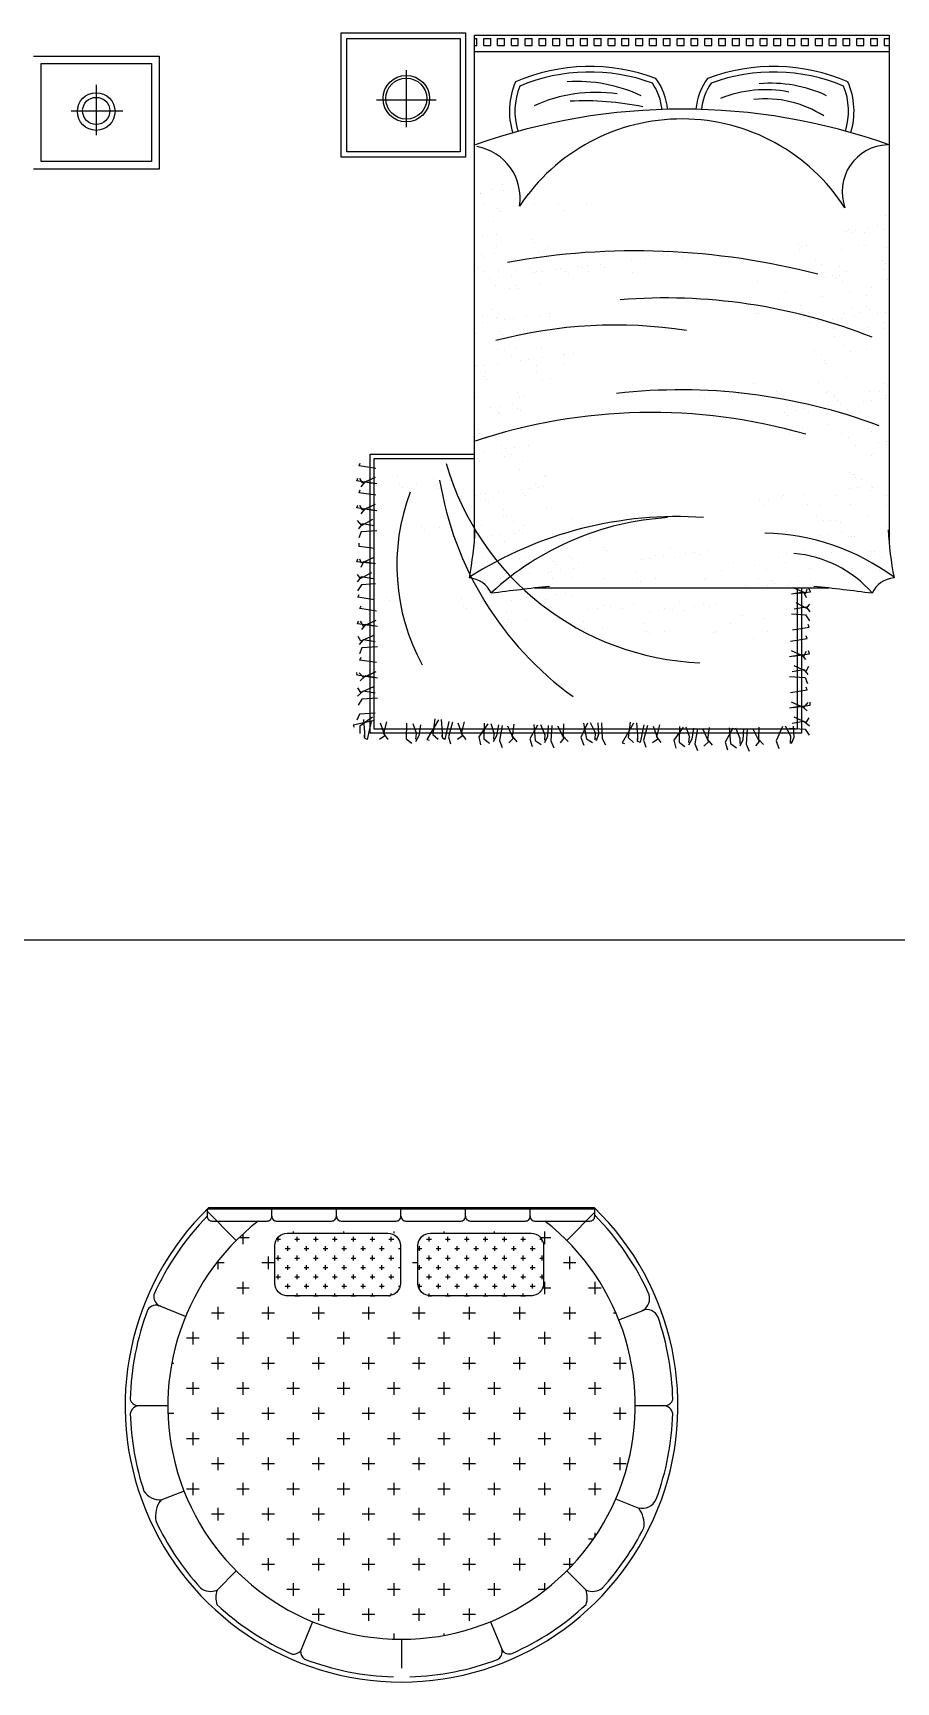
# Model space of a CAD drawing. Header units: inches. Extents: x 10.6 to 53.1, y 14.5 to 39.3.
# Drawn here: x 42.57 to 46.01, y 20.27 to 26.83 of the extents above; entities that cross this region are included whole.
import ezdxf

# ---------------------------------------------------------------- set-up
doc = ezdxf.new("R2010")
doc.units = ezdxf.units.IN
doc.header["$MEASUREMENT"] = 0
for name, color, linetype in [('02', 2, 'Continuous'), ('1', 1, 'Continuous'), ('4', 4, 'Continuous'), ('8', 8, 'Continuous')]:
    doc.layers.add(name, color=color, linetype=linetype)

msp = doc.modelspace()

# ---------------------------------------------------------------- hatches: boundary and pattern name
at = {"layer": '8'}
h = msp.add_hatch(dxfattribs=at)
h.set_pattern_fill('CROSS', color=256, scale=0.4, angle=90, style=0)
h.set_pattern_definition([(270, (5.70921, 66.16085), (-0.1, -0.1), [0.05, -0.15]), (180, (5.73421, 66.13585), (-0.1, 0.1), [0.05, -0.15])])
h.paths.add_polyline_path([(44.6105, 22.1023), (44.5712, 22.1023), (44.3142, 22.1023), (44.0571, 22.1023), (43.8001, 22.1023), (43.543, 22.1023), (43.47, 22.1023, 2.919115)])
h.paths.add_polyline_path([(43.5358, 21.8045), (43.5358, 22.0545), (44.0358, 22.0545), (44.0358, 21.8045)], flags=16)
h.paths.add_polyline_path([(44.1558, 21.8045), (44.5558, 21.8045, 0.414214), (44.6058, 21.8545), (44.6058, 22.0045, 0.414214), (44.5558, 22.0545), (44.1558, 22.0545, 0.414214), (44.1058, 22.0045), (44.1058, 21.8545, 0.414214)], flags=16)
h = msp.add_hatch(dxfattribs=at)
h.set_pattern_fill('CROSS', color=256, scale=0.15, angle=360, style=0)
h.set_pattern_definition([(1e-14, (26.852797, 3.24279), (0.0375, 0.0375), [0.01875, -0.05625]), (90, (26.86217, 3.233415), (-0.0375, 0.0375), [0.01875, -0.05625])])
h.paths.add_polyline_path([(43.5858, 22.0545, 0.414214), (43.5358, 22.0045), (43.5358, 21.8545, 0.414214), (43.5858, 21.8045), (43.9858, 21.8045, 0.414214), (44.0358, 21.8545), (44.0358, 22.0045, 0.414214), (43.9858, 22.0545)])
h.paths.add_polyline_path([(44.5558, 21.8045, 0.414214), (44.6058, 21.8545), (44.6058, 22.0045, 0.414214), (44.5558, 22.0545), (44.1558, 22.0545, 0.414214), (44.1058, 22.0045), (44.1058, 21.8545, 0.414214), (44.1558, 21.8045)])

# ---------------------------------------------------------------- linework, layer by layer
at = {"layer": '02'}
for p, q in [((42.5756, 26.7394), (43.0756, 26.7394)), ((43.0756, 26.7394), (43.0756, 26.2894)), ((42.6056, 26.3194), (42.6056, 26.7094)), ((42.6056, 26.7094), (43.0456, 26.7094)), ((43.0456, 26.7094), (43.0456, 26.3194)), ((42.8251, 26.6251), (42.8251, 26.4243)), ((42.7259, 26.5211), (42.9315, 26.5211)), ((43.0756, 26.2894), (42.5756, 26.2894)), ((43.0456, 26.3194), (42.6056, 26.3194)), ((43.2624, 22.1455), (43.3826, 22.0253)), ((43.2732, 22.1561), (44.8073, 22.1561)), ((44.6979, 22.0253), (44.8099, 22.1373)), ((43.9917, 21.8048), (43.5798, 21.8048)), ((43.9342, 21.8048), (43.9339, 21.8045)), ((44.5617, 21.8048), (44.1498, 21.8048)), ((43.1806, 21.7225), (43.0735, 21.7662)), ((44.9055, 21.7087), (45.005, 21.7484)), ((42.9906, 21.3677), (43.1103, 21.3677)), ((44.9703, 21.3677), (45.0885, 21.3677)), ((43.1746, 21.0278), (43.0819, 20.9912)), ((44.892, 20.9962), (44.9847, 20.9596)), ((43.306, 20.6334), (43.3826, 20.7101)), ((44.7745, 20.6334), (44.6979, 20.7101)), ((43.6863, 20.5077), (43.638, 20.3901)), ((44.3942, 20.5077), (44.4402, 20.3957)), ((44.0403, 20.4377), (44.0403, 20.3227)), ((44.4402, 20.3957), (44.4412, 20.3934))]:
    msp.add_line(p, q, dxfattribs=at)
for points in [[(44.8093, 22.1503), (43.267, 22.1503), (43.267, 22.1213, 0.414214), (43.286, 22.1023), (43.505, 22.1023, 0.414214), (43.524, 22.1213), (43.524, 22.1503)], [(43.524, 22.1213, 0.414214), (43.543, 22.1023), (43.7621, 22.1023, 0.414214), (43.7811, 22.1213), (43.7811, 22.1503)], [(43.7811, 22.1213, 0.414214), (43.8001, 22.1023), (44.0191, 22.1023, 0.414214), (44.0381, 22.1213), (44.0381, 22.1503)], [(44.0381, 22.1213, 0.414214), (44.0571, 22.1023), (44.2762, 22.1023, 0.414214), (44.2952, 22.1213), (44.2952, 22.1503)], [(44.2952, 22.1213, 0.414214), (44.3142, 22.1023), (44.5332, 22.1023, 0.414214), (44.5522, 22.1213), (44.5522, 22.1503)], [(44.5522, 22.1213, 0.414214), (44.5712, 22.1023), (44.7903, 22.1023, 0.414214), (44.8093, 22.1213), (44.8093, 22.1503)]]:
    msp.add_lwpolyline(points, format="xyb", dxfattribs=at)
for centre, radius in [((42.8251, 26.5186), 0.075), ((42.8251, 26.5211), 0.054)]:
    msp.add_circle(centre, radius, dxfattribs=at)
for centre, radius, start, end in [((44.0403, 21.3677), 1.1, 134.213, 45.787), ((44.0403, 21.3677), 1.08, 135.72685, 155.89574), ((44.0403, 21.3677), 1.08, 24.06948, 44.59486), ((44.0403, 21.3677), 0.93, 127.8198, 52.1802), ((43.1007, 21.8042), 0.0465, 174.41785, 236.00285), ((44.9697, 21.7947), 0.0582, 307.35615, 13.3498), ((44.0403, 21.3677), 1.08, 159.27031, 178.6181), ((43.0634, 21.7272), 0.0403, 63.94589, 145.54925), ((45.0169, 21.702), 0.0478, 21.95273, 112.54877), ((44.0403, 21.3677), 1.08, 1.3819, 19.02917), ((42.9925, 21.4003), 0.0326, 191.652, 270.95018), ((42.9975, 21.3306), 0.0372, 86.02216, 171.31201), ((44.0403, 21.3677), 1.08, 181.66968, 198.33475), ((44.0403, 21.3677), 1.08, 339.83974, 358.33032), ((45.083, 21.3306), 0.0372, 8.68799, 93.97784), ((45.088, 21.4003), 0.0326, 269.04982, 348.348), ((43.0802, 21.0693), 0.0771, 212.43039, 273.42613), ((43.1698, 20.9269), 0.1089, 143.83414, 189.29155), ((44.9972, 21.0214), 0.0625, 255.77094, 335.49787), ((44.8968, 20.8954), 0.1089, 352.908, 36.16586), ((44.0403, 21.3677), 1.08, 205.11305, 222.19805), ((44.0403, 21.3677), 1.08, 317.80195, 333.27049), ((43.2807, 20.6948), 0.0664, 232.34171, 292.40807), ((43.3854, 20.6043), 0.0846, 159.83114, 199.57829), ((44.7998, 20.6948), 0.0664, 247.59193, 307.65829), ((44.6951, 20.6043), 0.0846, 340.42171, 20.16886), ((44.0403, 21.3677), 1.08, 227.14604, 246.24496), ((44.0403, 21.3677), 1.08, 294.0703, 312.85396), ((43.6098, 20.4201), 0.0412, 263.60655, 313.17563), ((43.6822, 20.3934), 0.0444, 184.23163, 230.43518), ((44.0403, 21.3677), 1.08, 249.04275, 268.27185), ((44.0403, 21.3677), 1.08, 271.72815, 290.72714), ((44.4066, 20.3882), 0.0344, 296.16649, 12.60688), ((44.4688, 20.4137), 0.0343, 214.42665, 290.4145)]:
    msp.add_arc(centre, radius, start, end, dxfattribs=at)
at = {"layer": '1'}
for p, q in [((43.8003, 26.3363), (43.8003, 26.8313)), ((43.8003, 26.8313), (44.2953, 26.8313)), ((43.8223, 26.3583), (43.8223, 26.8093)), ((43.8223, 26.8093), (44.2733, 26.8093)), ((44.2733, 26.8093), (44.2733, 26.3583)), ((44.2953, 26.8313), (44.2953, 26.3363)), ((44.3301, 26.8087), (44.3401, 26.8087)), ((44.3301, 26.7812), (44.3401, 26.7812)), ((44.3304, 24.8093), (44.3304, 26.8221)), ((44.3304, 26.8221), (45.9804, 26.8221)), ((44.3401, 26.7812), (44.3401, 26.8087)), ((44.3676, 26.8087), (44.3951, 26.8087)), ((44.3676, 26.7812), (44.3676, 26.8087)), ((44.3676, 26.7812), (44.3951, 26.7812)), ((44.3951, 26.7812), (44.3951, 26.8087)), ((44.4226, 26.8087), (44.4501, 26.8087)), ((44.4226, 26.7812), (44.4226, 26.8087)), ((44.4226, 26.7812), (44.4501, 26.7812)), ((44.4501, 26.7812), (44.4501, 26.8087)), ((44.4776, 26.8087), (44.5051, 26.8087)), ((44.4776, 26.7812), (44.4776, 26.8087)), ((44.4776, 26.7812), (44.5051, 26.7812)), ((44.5051, 26.7812), (44.5051, 26.8087)), ((44.5326, 26.8087), (44.5601, 26.8087)), ((44.5326, 26.7812), (44.5326, 26.8087)), ((44.5326, 26.7812), (44.5601, 26.7812)), ((44.5601, 26.7812), (44.5601, 26.8087)), ((44.5876, 26.8087), (44.6151, 26.8087)), ((44.5876, 26.7812), (44.5876, 26.8087)), ((44.5876, 26.7812), (44.6151, 26.7812)), ((44.6151, 26.7812), (44.6151, 26.8087)), ((44.6426, 26.8087), (44.6701, 26.8087)), ((44.6426, 26.7812), (44.6426, 26.8087)), ((44.6426, 26.7812), (44.6701, 26.7812)), ((44.6701, 26.7812), (44.6701, 26.8087)), ((44.6976, 26.8087), (44.7251, 26.8087)), ((44.6976, 26.7812), (44.6976, 26.8087)), ((44.6976, 26.7812), (44.7251, 26.7812)), ((44.7251, 26.7812), (44.7251, 26.8087)), ((44.7526, 26.8087), (44.7801, 26.8087)), ((44.7526, 26.7812), (44.7526, 26.8087)), ((44.7526, 26.7812), (44.7801, 26.7812)), ((44.7801, 26.7812), (44.7801, 26.8087)), ((44.8076, 26.8087), (44.8351, 26.8087)), ((44.8076, 26.7812), (44.8076, 26.8087)), ((44.8076, 26.7812), (44.8351, 26.7812)), ((44.8351, 26.7812), (44.8351, 26.8087)), ((44.8626, 26.8087), (44.8901, 26.8087)), ((44.8626, 26.7812), (44.8626, 26.8087)), ((44.8626, 26.7812), (44.8901, 26.7812)), ((44.8901, 26.7812), (44.8901, 26.8087)), ((44.9176, 26.8087), (44.9451, 26.8087)), ((44.9176, 26.7812), (44.9176, 26.8087)), ((44.9176, 26.7812), (44.9451, 26.7812)), ((44.9451, 26.7812), (44.9451, 26.8087)), ((44.9726, 26.8087), (45.0001, 26.8087)), ((44.9726, 26.7812), (44.9726, 26.8087)), ((44.9726, 26.7812), (45.0001, 26.7812)), ((45.0001, 26.7812), (45.0001, 26.8087)), ((45.0276, 26.8087), (45.0551, 26.8087)), ((45.0276, 26.7812), (45.0276, 26.8087)), ((45.0276, 26.7812), (45.0551, 26.7812)), ((45.0551, 26.7812), (45.0551, 26.8087)), ((45.0826, 26.8087), (45.1101, 26.8087)), ((45.0826, 26.7812), (45.0826, 26.8087)), ((45.0826, 26.7812), (45.1101, 26.7812)), ((45.1101, 26.7812), (45.1101, 26.8087)), ((45.1376, 26.8087), (45.1651, 26.8087)), ((45.1376, 26.7812), (45.1376, 26.8087)), ((45.1376, 26.7812), (45.1651, 26.7812)), ((45.1651, 26.7812), (45.1651, 26.8087)), ((45.1926, 26.8087), (45.2201, 26.8087)), ((45.1926, 26.7812), (45.1926, 26.8087)), ((45.1926, 26.7812), (45.2201, 26.7812)), ((45.2201, 26.7812), (45.2201, 26.8087)), ((45.2476, 26.8087), (45.2751, 26.8087)), ((45.2476, 26.7812), (45.2476, 26.8087)), ((45.2476, 26.7812), (45.2751, 26.7812)), ((45.2751, 26.7812), (45.2751, 26.8087)), ((45.3026, 26.8087), (45.3301, 26.8087)), ((45.3026, 26.7812), (45.3026, 26.8087)), ((45.3026, 26.7812), (45.3301, 26.7812)), ((45.3301, 26.7812), (45.3301, 26.8087)), ((45.3576, 26.8087), (45.3851, 26.8087)), ((45.3576, 26.7812), (45.3576, 26.8087)), ((45.3576, 26.7812), (45.3851, 26.7812)), ((45.3851, 26.7812), (45.3851, 26.8087)), ((45.4126, 26.8087), (45.4401, 26.8087)), ((45.4126, 26.7812), (45.4126, 26.8087)), ((45.4126, 26.7812), (45.4401, 26.7812)), ((45.4401, 26.7812), (45.4401, 26.8087)), ((45.4676, 26.8087), (45.4951, 26.8087)), ((45.4676, 26.7812), (45.4676, 26.8087)), ((45.4676, 26.7812), (45.4951, 26.7812)), ((45.4951, 26.7812), (45.4951, 26.8087)), ((45.5226, 26.8087), (45.5501, 26.8087)), ((45.5226, 26.7812), (45.5226, 26.8087)), ((45.5226, 26.7812), (45.5501, 26.7812)), ((45.5501, 26.7812), (45.5501, 26.8087)), ((45.5776, 26.8087), (45.6051, 26.8087)), ((45.5776, 26.7812), (45.5776, 26.8087)), ((45.5776, 26.7812), (45.6051, 26.7812)), ((45.6051, 26.7812), (45.6051, 26.8087)), ((45.6326, 26.8087), (45.6601, 26.8087)), ((45.6326, 26.7812), (45.6326, 26.8087)), ((45.6326, 26.7812), (45.6601, 26.7812)), ((45.6601, 26.7812), (45.6601, 26.8087)), ((45.6876, 26.8087), (45.7151, 26.8087)), ((45.6876, 26.7812), (45.6876, 26.8087)), ((45.6876, 26.7812), (45.7151, 26.7812)), ((45.7151, 26.7812), (45.7151, 26.8087)), ((45.7426, 26.8087), (45.7701, 26.8087)), ((45.7426, 26.7812), (45.7426, 26.8087)), ((45.7426, 26.7812), (45.7701, 26.7812)), ((45.7701, 26.7812), (45.7701, 26.8087)), ((45.7976, 26.8087), (45.8251, 26.8087)), ((45.7976, 26.7812), (45.7976, 26.8087)), ((45.7976, 26.7812), (45.8251, 26.7812)), ((45.8251, 26.7812), (45.8251, 26.8087)), ((45.8526, 26.8087), (45.8801, 26.8087)), ((45.8526, 26.7812), (45.8526, 26.8087)), ((45.8526, 26.7812), (45.8801, 26.7812)), ((45.8801, 26.7812), (45.8801, 26.8087)), ((45.9076, 26.8087), (45.9351, 26.8087)), ((45.9076, 26.7812), (45.9076, 26.8087)), ((45.9076, 26.7812), (45.9351, 26.7812)), ((45.9351, 26.7812), (45.9351, 26.8087)), ((45.9626, 26.8087), (45.9782, 26.8087)), ((45.9626, 26.7812), (45.9626, 26.8087)), ((45.9626, 26.7812), (45.9782, 26.7812)), ((45.9804, 26.8221), (45.9804, 24.8093)), ((44.3304, 26.7571), (45.9804, 26.7571)), ((44.0593, 26.6832), (44.0593, 26.4567)), ((43.9408, 26.5648), (44.1778, 26.5648)), ((45.0874, 26.4721), (45.0874, 26.4721)), ((44.2953, 26.3363), (43.8003, 26.3363)), ((44.2733, 26.3583), (43.8223, 26.3583)), ((44.3548, 26.1918), (44.3548, 26.1918)), ((44.3565, 26.1907), (44.3565, 26.1907)), ((44.4031, 26.2078), (44.4031, 26.2078)), ((44.4427, 26.2286), (44.4427, 26.2286)), ((44.4462, 26.2025), (44.4462, 26.2025)), ((44.5758, 26.21), (44.5758, 26.21)), ((44.3652, 26.1467), (44.3652, 26.1467)), ((44.4205, 26.1316), (44.4205, 26.1316)), ((44.4868, 26.1417), (44.4868, 26.1417)), ((44.5707, 26.1471), (44.5707, 26.1471)), ((44.6651, 26.1481), (44.6651, 26.1481)), ((44.6885, 26.1257), (44.6885, 26.1257)), ((44.7763, 26.1474), (44.7763, 26.1474)), ((44.4072, 26.0806), (44.4072, 26.0806)), ((44.4326, 26.1204), (44.4326, 26.1204)), ((45.9348, 26.066), (45.9348, 26.066)), ((45.9668, 26.1041), (45.9668, 26.1041)), ((44.3294, 26.0162), (44.3294, 26.0162)), ((44.3637, 26.0207), (44.3637, 26.0207)), ((44.4174, 26.0278), (44.4174, 26.0278)), ((44.5558, 26.0076), (44.5558, 26.0076)), ((44.5679, 25.9965), (44.5679, 25.9965)), ((45.8115, 26.0404), (45.8115, 26.0404)), ((45.8183, 26.0493), (45.8183, 26.0493)), ((45.8305, 26.0382), (45.8305, 26.0382)), ((45.8458, 26.045), (45.8458, 26.045)), ((45.8817, 26.0388), (45.8817, 26.0388)), ((45.8995, 26.052), (45.8995, 26.052)), ((45.9626, 26.0482), (45.9626, 26.0482)), ((44.3574, 25.9497), (44.3574, 25.9497)), ((44.3695, 25.9386), (44.3695, 25.9386)), ((44.4114, 25.9534), (44.4114, 25.9534)), ((44.4185, 25.9814), (44.4185, 25.9814)), ((44.5842, 25.9556), (44.5842, 25.9556)), ((44.6241, 25.9818), (44.6241, 25.9818)), ((44.6253, 25.9439), (44.6253, 25.9439)), ((44.9575, 25.928), (44.9575, 25.928)), ((45.0112, 25.9351), (45.0112, 25.9351)), ((45.1008, 25.9469), (45.1008, 25.9469)), ((45.104, 25.9635), (45.104, 25.9635)), ((45.1352, 25.9514), (45.1352, 25.9514)), ((45.1574, 25.9358), (45.1574, 25.9358)), ((45.6199, 25.9914), (45.6199, 25.9914)), ((45.6239, 25.9713), (45.6239, 25.9713)), ((45.6321, 25.9803), (45.6321, 25.9803)), ((45.6517, 25.9836), (45.6517, 25.9836)), ((45.6895, 25.9277), (45.6895, 25.9277)), ((45.7927, 25.9705), (45.7927, 25.9705)), ((45.8573, 25.984), (45.8573, 25.984)), ((45.8879, 25.9856), (45.8879, 25.9856)), ((45.971, 25.9769), (45.971, 25.9769)), ((44.3438, 25.8977), (44.3438, 25.8977)), ((44.3716, 25.88), (44.3716, 25.88)), ((44.4269, 25.8859), (44.4269, 25.8859)), ((44.4782, 25.8649), (44.4782, 25.8649)), ((44.4951, 25.8873), (44.4951, 25.8873)), ((44.5493, 25.8981), (44.5493, 25.8981)), ((44.5679, 25.8767), (44.5679, 25.8767)), ((44.5772, 25.8803), (44.5772, 25.8803)), ((44.6022, 25.8812), (44.6022, 25.8812)), ((44.6559, 25.8883), (44.6559, 25.8883)), ((44.6734, 25.8938), (44.6734, 25.8938)), ((44.691, 25.8837), (44.691, 25.8837)), ((44.7032, 25.8725), (44.7032, 25.8725)), ((44.7455, 25.9001), (44.7455, 25.9001)), ((44.7549, 25.8984), (44.7549, 25.8984)), ((44.7799, 25.9046), (44.7799, 25.9046)), ((44.7827, 25.8807), (44.7827, 25.8807)), ((44.8335, 25.9117), (44.8335, 25.9117)), ((44.8462, 25.896), (44.8462, 25.896)), ((44.959, 25.8778), (44.959, 25.8778)), ((45.7131, 25.9094), (45.7131, 25.9094)), ((45.7552, 25.8675), (45.7552, 25.8675)), ((45.7825, 25.9003), (45.7825, 25.9003)), ((45.7827, 25.8658), (45.7827, 25.8658)), ((45.8104, 25.8826), (45.8104, 25.8826)), ((45.9536, 25.9254), (45.9536, 25.9254)), ((45.9603, 25.8892), (45.9603, 25.8892)), ((45.9658, 25.9142), (45.9658, 25.9142)), ((44.3902, 25.8533), (44.3902, 25.8533)), ((44.4155, 25.8263), (44.4155, 25.8263)), ((44.4246, 25.8579), (44.4246, 25.8579)), ((44.4718, 25.8161), (44.4718, 25.8161)), ((44.4926, 25.8257), (44.4926, 25.8257)), ((44.5048, 25.8146), (44.5048, 25.8146)), ((44.5883, 25.8285), (44.5883, 25.8285)), ((45.4553, 25.8419), (45.4553, 25.8419)), ((45.569, 25.7984), (45.569, 25.7984)), ((45.729, 25.8587), (45.729, 25.8587)), ((45.7674, 25.8563), (45.7674, 25.8563)), ((45.7969, 25.8433), (45.7969, 25.8433)), ((45.8248, 25.8037), (45.8248, 25.8037)), ((45.9106, 25.8188), (45.9106, 25.8188)), ((45.9751, 25.8497), (45.9751, 25.8497)), ((44.3305, 25.761), (44.3305, 25.761)), ((44.3971, 25.7324), (44.3971, 25.7324)), ((45.539, 25.7758), (45.539, 25.7758)), ((45.6264, 25.7458), (45.6264, 25.7458)), ((45.6303, 25.7347), (45.6303, 25.7347)), ((45.7173, 25.7822), (45.7173, 25.7822)), ((45.8358, 25.735), (45.8358, 25.735)), ((45.89, 25.7844), (45.89, 25.7844)), ((45.8905, 25.7435), (45.8905, 25.7435)), ((45.9026, 25.7324), (45.9026, 25.7324)), ((44.3614, 25.6787), (44.3614, 25.6787)), ((44.3638, 25.7041), (44.3638, 25.7041)), ((44.4197, 25.6991), (44.4197, 25.6991)), ((44.4249, 25.7147), (44.4249, 25.7147)), ((44.4511, 25.6905), (44.4511, 25.6905)), ((44.4854, 25.695), (44.4854, 25.695)), ((44.5391, 25.702), (44.5391, 25.702)), ((44.5925, 25.7013), (44.5925, 25.7013)), ((44.6279, 25.7018), (44.6279, 25.7018)), ((44.6287, 25.7138), (44.6287, 25.7138)), ((45.4526, 25.7166), (45.4526, 25.7166)), ((45.4594, 25.7147), (45.4594, 25.7147)), ((45.6322, 25.7169), (45.6322, 25.7169)), ((45.6581, 25.7169), (45.6581, 25.7169)), ((45.6659, 25.6795), (45.6659, 25.6795)), ((45.6921, 25.6856), (45.6921, 25.6856)), ((45.7555, 25.6913), (45.7555, 25.6913)), ((45.7899, 25.6958), (45.7899, 25.6958)), ((45.801, 25.7161), (45.801, 25.7161)), ((45.8435, 25.7029), (45.8435, 25.7029)), ((45.8637, 25.7173), (45.8637, 25.7173)), ((45.9332, 25.7147), (45.9332, 25.7147)), ((45.9601, 25.6797), (45.9601, 25.6797)), ((45.9675, 25.7192), (45.9675, 25.7192)), ((45.9793, 25.7225), (45.9793, 25.7225)), ((44.3346, 25.6338), (44.3346, 25.6338)), ((44.4295, 25.6439), (44.4295, 25.6439)), ((44.4417, 25.6327), (44.4417, 25.6327)), ((44.5035, 25.633), (44.5035, 25.633)), ((44.5251, 25.6509), (44.5251, 25.6509)), ((45.7583, 25.6531), (45.7583, 25.6531)), ((45.7617, 25.6218), (45.7617, 25.6218)), ((45.8942, 25.6573), (45.8942, 25.6573)), ((45.9639, 25.6535), (45.9639, 25.6535)), ((44.4239, 25.5719), (44.4239, 25.5719)), ((44.4504, 25.5672), (44.4504, 25.5672)), ((44.4782, 25.5494), (44.4782, 25.5494)), ((44.4991, 25.5801), (44.4991, 25.5801)), ((44.5966, 25.5741), (44.5966, 25.5741)), ((44.5999, 25.5392), (44.5999, 25.5392)), ((44.6838, 25.5498), (44.6838, 25.5498)), ((44.6896, 25.551), (44.6896, 25.551)), ((44.7239, 25.5555), (44.7239, 25.5555)), ((45.6836, 25.5694), (45.6836, 25.5694)), ((45.7114, 25.5517), (45.7114, 25.5517)), ((45.8052, 25.589), (45.8052, 25.589)), ((45.8273, 25.5616), (45.8273, 25.5616)), ((45.8891, 25.5698), (45.8891, 25.5698)), ((44.3343, 25.5042), (44.3343, 25.5042)), ((44.3388, 25.5066), (44.3388, 25.5066)), ((44.3686, 25.5087), (44.3686, 25.5087)), ((44.3729, 25.4852), (44.3729, 25.4852)), ((44.4223, 25.5158), (44.4223, 25.5158)), ((44.5119, 25.5276), (44.5119, 25.5276)), ((44.5463, 25.5321), (44.5463, 25.5321)), ((44.5769, 25.5088), (44.5769, 25.5088)), ((44.5784, 25.4856), (44.5784, 25.4856)), ((44.6859, 25.5123), (44.6859, 25.5123)), ((45.7256, 25.5279), (45.7256, 25.5279)), ((45.7267, 25.5166), (45.7267, 25.5166)), ((44.3664, 25.462), (44.3664, 25.462)), ((44.3785, 25.4508), (44.3785, 25.4508)), ((44.5037, 25.4019), (44.5037, 25.4019)), ((44.6008, 25.447), (44.6008, 25.447)), ((44.6344, 25.4561), (44.6344, 25.4561)), ((45.3258, 25.4034), (45.3258, 25.4034)), ((45.4427, 25.4346), (45.4427, 25.4346)), ((45.5314, 25.4038), (45.5314, 25.4038)), ((45.6985, 25.4399), (45.6985, 25.4399)), ((45.7369, 25.4041), (45.7369, 25.4041)), ((45.8093, 25.4618), (45.8093, 25.4618)), ((45.9025, 25.4029), (45.9025, 25.4029)), ((45.9424, 25.4045), (45.9424, 25.4045)), ((45.9626, 25.4377), (45.9626, 25.4377)), ((45.9748, 25.4265), (45.9748, 25.4265)), ((44.3429, 25.3795), (44.3429, 25.3795)), ((44.3951, 25.3413), (44.3951, 25.3413)), ((44.4295, 25.3458), (44.4295, 25.3458)), ((44.4831, 25.3529), (44.4831, 25.3529)), ((44.5016, 25.338), (44.5016, 25.338)), ((44.5118, 25.3787), (44.5118, 25.3787)), ((44.5315, 25.3842), (44.5315, 25.3842)), ((45.2321, 25.3878), (45.2321, 25.3878)), ((45.2443, 25.3767), (45.2443, 25.3767)), ((45.3537, 25.3857), (45.3537, 25.3857)), ((45.3826, 25.3951), (45.3826, 25.3951)), ((45.5001, 25.382), (45.5001, 25.382)), ((45.5515, 25.3943), (45.5515, 25.3943)), ((45.5592, 25.386), (45.5592, 25.386)), ((45.6446, 25.3354), (45.6446, 25.3354)), ((45.6996, 25.3422), (45.6996, 25.3422)), ((45.7297, 25.4007), (45.7297, 25.4007)), ((45.7339, 25.3467), (45.7339, 25.3467)), ((45.7642, 25.3797), (45.7642, 25.3797)), ((45.7647, 25.3864), (45.7647, 25.3864)), ((45.7764, 25.3686), (45.7764, 25.3686)), ((45.7876, 25.3538), (45.7876, 25.3538)), ((45.8772, 25.3656), (45.8772, 25.3656)), ((45.9116, 25.3701), (45.9116, 25.3701)), ((45.9652, 25.3772), (45.9652, 25.3772)), ((45.9703, 25.3868), (45.9703, 25.3868)), ((44.4262, 25.32), (44.4262, 25.32)), ((44.4322, 25.3176), (44.4322, 25.3176)), ((44.5138, 25.3269), (44.5138, 25.3269)), ((45.5658, 25.3218), (45.5658, 25.3218)), ((45.578, 25.3107), (45.578, 25.3107)), ((45.6099, 25.3304), (45.6099, 25.3304)), ((45.6594, 25.3222), (45.6594, 25.3222)), ((45.7339, 25.2735), (45.7339, 25.2735)), ((45.8135, 25.3346), (45.8135, 25.3346)), ((45.8338, 25.316), (45.8338, 25.316)), ((45.8649, 25.3226), (45.8649, 25.3226)), ((45.9067, 25.2757), (45.9067, 25.2757)), ((44.3471, 25.2523), (44.3471, 25.2523)), ((44.3515, 25.2362), (44.3515, 25.2362)), ((44.3728, 25.2163), (44.3728, 25.2163)), ((44.3793, 25.2185), (44.3793, 25.2185)), ((44.5159, 25.2515), (44.5159, 25.2515)), ((45.5847, 25.2385), (45.5847, 25.2385)), ((45.6125, 25.2208), (45.6125, 25.2208)), ((45.6354, 25.258), (45.6354, 25.258)), ((45.7902, 25.2389), (45.7902, 25.2389)), ((45.818, 25.2211), (45.818, 25.2211)), ((45.8995, 25.2558), (45.8995, 25.2558)), ((45.9117, 25.2446), (45.9117, 25.2446)), ((45.9724, 25.2072), (45.9724, 25.2072)), ((43.9154, 24.044), (43.9154, 25.1544)), ((43.9154, 25.1544), (44.3304, 25.1544)), ((44.3663, 25.1667), (44.3663, 25.1667)), ((44.4363, 25.1904), (44.4363, 25.1904)), ((44.4385, 25.1561), (44.4385, 25.1561)), ((44.4507, 25.145), (44.4507, 25.145)), ((44.456, 25.1785), (44.456, 25.1785)), ((44.4795, 25.1547), (44.4795, 25.1547)), ((44.4903, 25.183), (44.4903, 25.183)), ((44.544, 25.19), (44.544, 25.19)), ((45.8484, 25.1909), (45.8484, 25.1909)), ((45.9108, 25.1486), (45.9108, 25.1486)), ((45.9182, 25.1573), (45.9182, 25.1573)), ((45.9381, 25.2027), (45.9381, 25.2027)), ((45.9691, 25.192), (45.9691, 25.192)), ((43.8715, 25.1082), (43.876, 25.1195)), ((43.9375, 25.0983), (43.8715, 25.1082)), ((43.9319, 24.0605), (43.9319, 25.1379)), ((43.9319, 25.1379), (44.3304, 25.1379)), ((44.3512, 25.1251), (44.3512, 25.1251)), ((44.5081, 25.0924), (44.5081, 25.0924)), ((44.5201, 25.1243), (44.5201, 25.1243)), ((45.8218, 25.0803), (45.8218, 25.0803)), ((45.8364, 25.0739), (45.8364, 25.0739)), ((45.8435, 25.0736), (45.8435, 25.0736)), ((43.8618, 25.0481), (43.8663, 25.0594)), ((43.9278, 25.0382), (43.8618, 25.0481)), ((43.8715, 25.001), (43.876, 25.0123)), ((43.8852, 25.0388), (43.8744, 25.058)), ((43.894, 25.0449), (43.8784, 25.0251)), ((43.9349, 25.0614), (43.8852, 25.0388)), ((43.9414, 25.0368), (43.894, 25.0449)), ((44.0242, 25.0643), (44.0242, 25.0643)), ((44.031, 25.0351), (44.031, 25.0351)), ((44.0431, 25.0239), (44.0431, 25.0239)), ((44.1018, 25.0344), (44.1018, 25.0344)), ((44.169, 25.0593), (44.169, 25.0593)), ((44.1758, 25.0301), (44.1758, 25.0301)), ((44.1879, 25.0189), (44.1879, 25.0189)), ((44.2466, 25.0294), (44.2466, 25.0294)), ((44.5168, 25.0156), (44.5168, 25.0156)), ((44.5512, 25.0201), (44.5512, 25.0201)), ((44.5738, 25.0322), (44.5738, 25.0322)), ((44.586, 25.021), (44.586, 25.021)), ((44.6048, 25.0272), (44.6048, 25.0272)), ((44.6103, 25.0713), (44.6103, 25.0713)), ((44.6133, 25.0655), (44.6133, 25.0655)), ((45.8213, 25.0164), (45.8213, 25.0164)), ((45.8485, 25.0627), (45.8485, 25.0627)), ((45.8556, 25.021), (45.8556, 25.021)), ((45.8713, 25.0559), (45.8713, 25.0559)), ((45.9059, 25.0101), (45.9059, 25.0101)), ((45.9093, 25.028), (45.9093, 25.028)), ((45.915, 25.0214), (45.915, 25.0214)), ((43.8618, 24.941), (43.8663, 24.9523)), ((43.9375, 24.9911), (43.8715, 25.001)), ((43.8852, 24.9316), (43.8744, 24.9508)), ((43.9349, 24.9543), (43.8852, 24.9316)), ((44.3392, 24.9922), (44.3392, 24.9922)), ((44.3554, 24.998), (44.3554, 24.998)), ((44.3735, 24.9967), (44.3735, 24.9967)), ((44.3754, 24.9743), (44.3754, 24.9743)), ((44.3876, 24.9631), (44.3876, 24.9631)), ((44.4272, 25.0038), (44.4272, 25.0038)), ((44.5242, 24.9971), (44.5242, 24.9971)), ((44.5328, 24.9894), (44.5328, 24.9894)), ((45.466, 24.9697), (45.466, 24.9697)), ((45.4844, 24.9517), (45.4844, 24.9517)), ((45.5003, 24.9742), (45.5003, 24.9742)), ((45.554, 24.9812), (45.554, 24.9812)), ((45.5605, 24.9913), (45.5605, 24.9913)), ((45.6436, 24.993), (45.6436, 24.993)), ((45.6571, 24.9539), (45.6571, 24.9539)), ((45.7075, 24.9522), (45.7075, 24.9522)), ((45.766, 24.9917), (45.766, 24.9917)), ((45.826, 24.9531), (45.826, 24.9531)), ((45.9715, 24.992), (45.9715, 24.992)), ((45.9716, 24.9499), (45.9716, 24.9499)), ((43.9278, 24.931), (43.8618, 24.941)), ((43.882, 24.8715), (43.8646, 24.8907)), ((43.8843, 24.8776), (43.8687, 24.8579)), ((43.894, 24.9377), (43.8784, 24.918)), ((43.9252, 24.8942), (43.882, 24.8715)), ((43.9317, 24.8695), (43.8843, 24.8776)), ((43.9414, 24.9296), (43.894, 24.9377)), ((44.4447, 24.9361), (44.4447, 24.9361)), ((44.445, 24.9105), (44.445, 24.9105)), ((44.4581, 24.9057), (44.4581, 24.9057)), ((44.4859, 24.888), (44.4859, 24.888)), ((44.6174, 24.9383), (44.6174, 24.9383)), ((44.7212, 24.8971), (44.7212, 24.8971)), ((44.7553, 24.8761), (44.7553, 24.8761)), ((44.7897, 24.8806), (44.7897, 24.8806)), ((45.6913, 24.9079), (45.6913, 24.9079)), ((45.7191, 24.8902), (45.7191, 24.8902)), ((45.7464, 24.892), (45.7464, 24.892)), ((45.7732, 24.892), (45.7732, 24.892)), ((45.7854, 24.8809), (45.7854, 24.8809)), ((45.8968, 24.9083), (45.8968, 24.9083)), ((43.8796, 24.8458), (43.8705, 24.8217)), ((43.9417, 24.8496), (43.8796, 24.8458)), ((44.1209, 24.8652), (44.1209, 24.8652)), ((44.133, 24.854), (44.133, 24.854)), ((44.1917, 24.8645), (44.1917, 24.8645)), ((44.3596, 24.8708), (44.3596, 24.8708)), ((44.3806, 24.8238), (44.3806, 24.8238)), ((44.4, 24.8293), (44.4, 24.8293)), ((44.4344, 24.8338), (44.4344, 24.8338)), ((44.488, 24.8409), (44.488, 24.8409)), ((44.5107, 24.8503), (44.5107, 24.8503)), ((44.5228, 24.8391), (44.5228, 24.8391)), ((44.5284, 24.87), (44.5284, 24.87)), ((44.6216, 24.8111), (44.6216, 24.8111)), ((44.7787, 24.8445), (44.7787, 24.8445)), ((44.7904, 24.8103), (44.7904, 24.8103)), ((44.7916, 24.8245), (44.7916, 24.8245)), ((45.7045, 24.8302), (45.7045, 24.8302)), ((45.7388, 24.8347), (45.7388, 24.8347)), ((45.7925, 24.8418), (45.7925, 24.8418)), ((45.8193, 24.8264), (45.8193, 24.8264)), ((45.8301, 24.8259), (45.8301, 24.8259)), ((45.8428, 24.8282), (45.8428, 24.8282)), ((45.9701, 24.8651), (45.9701, 24.8651)), ((43.8715, 24.7867), (43.8711, 24.8012)), ((43.9327, 24.78), (43.8715, 24.7867)), ((44.4488, 24.8089), (44.4488, 24.8089)), ((44.5802, 24.7865), (44.5802, 24.7865)), ((44.7108, 24.7492), (44.7108, 24.7492)), ((44.8443, 24.7843), (44.8443, 24.7843)), ((44.8565, 24.7731), (44.8565, 24.7731)), ((45.0524, 24.7506), (45.0524, 24.7506)), ((45.0819, 24.7482), (45.0819, 24.7482)), ((45.1123, 24.7784), (45.1123, 24.7784)), ((45.1715, 24.76), (45.1715, 24.76)), ((45.2059, 24.7645), (45.2059, 24.7645)), ((45.2307, 24.757), (45.2307, 24.757)), ((45.2595, 24.7716), (45.2595, 24.7716)), ((45.5723, 24.7584), (45.5723, 24.7584)), ((45.6444, 24.7703), (45.6444, 24.7703)), ((45.7505, 24.7649), (45.7505, 24.7649)), ((45.9085, 24.7681), (45.9085, 24.7681)), ((45.9207, 24.7569), (45.9207, 24.7569)), ((45.9233, 24.7671), (45.9233, 24.7671)), ((43.8618, 24.7266), (43.8663, 24.7379)), ((43.9229, 24.7199), (43.8618, 24.7266)), ((43.8804, 24.7205), (43.8744, 24.7365)), ((43.9203, 24.6831), (43.8771, 24.6604)), ((43.8891, 24.7266), (43.8784, 24.7036)), ((43.9301, 24.7432), (43.8804, 24.7205)), ((43.9365, 24.7185), (43.8891, 24.7266)), ((44.3337, 24.7223), (44.3337, 24.7223)), ((44.3637, 24.7436), (44.3637, 24.7436)), ((44.3818, 24.7286), (44.3818, 24.7286)), ((44.453, 24.6817), (44.453, 24.6817)), ((44.5114, 24.7404), (44.5114, 24.7404)), ((44.5326, 24.7428), (44.5326, 24.7428)), ((44.5392, 24.7227), (44.5392, 24.7227)), ((44.6257, 24.6839), (44.6257, 24.6839)), ((44.6385, 24.6898), (44.6385, 24.6898)), ((44.6459, 24.7263), (44.6459, 24.7263)), ((44.6581, 24.7152), (44.6581, 24.7152)), ((44.6729, 24.6944), (44.6729, 24.6944)), ((44.7169, 24.7408), (44.7169, 24.7408)), ((44.7265, 24.7014), (44.7265, 24.7014)), ((44.7448, 24.7231), (44.7448, 24.7231)), ((44.9728, 24.6896), (44.9728, 24.6896)), ((44.9938, 24.7366), (44.9938, 24.7366)), ((45.0282, 24.7411), (45.0282, 24.7411)), ((45.128, 24.7416), (45.128, 24.7416)), ((45.3144, 24.6909), (45.3144, 24.6909)), ((45.3614, 24.7242), (45.3614, 24.7242)), ((45.446, 24.7124), (45.446, 24.7124)), ((45.4927, 24.6974), (45.4927, 24.6974)), ((45.5391, 24.7423), (45.5391, 24.7423)), ((45.5669, 24.7246), (45.5669, 24.7246)), ((45.6654, 24.6996), (45.6654, 24.6996)), ((45.8343, 24.6988), (45.8343, 24.6988)), ((45.943, 24.6907), (45.943, 24.6907)), ((45.9501, 24.743), (45.9501, 24.743)), ((43.8794, 24.6665), (43.8638, 24.6468)), ((43.8771, 24.6604), (43.8646, 24.6764)), ((43.8812, 24.6347), (43.8656, 24.6106)), ((43.9268, 24.6584), (43.8794, 24.6665)), ((43.9368, 24.6385), (43.8812, 24.6347)), ((44.3712, 24.6546), (44.3712, 24.6546)), ((44.4339, 24.6585), (44.4339, 24.6585)), ((44.4475, 24.6684), (44.4475, 24.6684)), ((44.4597, 24.6573), (44.4597, 24.6573)), ((44.4609, 24.6664), (44.4609, 24.6664)), ((44.4952, 24.671), (44.4952, 24.671)), ((44.5489, 24.678), (44.5489, 24.678)), ((45.7406, 24.6221), (44.5701, 24.6221)), ((44.6394, 24.6589), (44.6394, 24.6589)), ((44.7155, 24.6626), (44.7155, 24.6626)), ((44.8449, 24.6592), (44.8449, 24.6592)), ((44.9796, 24.6603), (44.9796, 24.6603)), ((44.9918, 24.6492), (44.9918, 24.6492)), ((45.0505, 24.6596), (45.0505, 24.6596)), ((45.2476, 24.6545), (45.2476, 24.6545)), ((45.256, 24.66), (45.256, 24.66)), ((45.4076, 24.6321), (45.4076, 24.6321)), ((45.4615, 24.6604), (45.4615, 24.6604)), ((45.498, 24.6321), (45.498, 24.6321)), ((45.5117, 24.6522), (45.5117, 24.6522)), ((45.5239, 24.6411), (45.5239, 24.6411)), ((45.5764, 24.6313), (45.5764, 24.6313)), ((45.5877, 24.6439), (45.5877, 24.6439)), ((45.5994, 24.6241), (45.6491, 24.6014)), ((45.6155, 24.6221), (45.6155, 24.0605)), ((45.622, 24.6484), (45.622, 24.6484)), ((45.632, 24.6221), (45.632, 24.044)), ((45.6403, 24.6236), (45.6403, 24.6236)), ((45.6491, 24.6014), (45.6551, 24.6174)), ((45.6677, 24.6075), (45.6632, 24.6188)), ((45.6671, 24.6607), (45.6671, 24.6607)), ((45.7997, 24.6718), (45.7997, 24.6718)), ((45.8533, 24.6789), (45.8533, 24.6789)), ((45.8726, 24.6611), (45.8726, 24.6611)), ((45.9274, 24.6399), (45.9274, 24.6399)), ((43.8667, 24.5853), (43.8711, 24.5966)), ((43.9327, 24.5754), (43.8667, 24.5853)), ((43.8748, 24.5399), (43.8793, 24.5511)), ((43.9811, 24.5854), (43.9811, 24.5854)), ((43.9932, 24.5742), (43.9932, 24.5742)), ((44.0519, 24.5847), (44.0519, 24.5847)), ((44.2788, 24.5796), (44.2788, 24.5796)), ((44.2856, 24.5504), (44.2856, 24.5504)), ((44.3565, 24.5497), (44.3565, 24.5497)), ((44.4796, 24.5717), (44.4796, 24.5717)), ((44.5139, 24.5762), (44.5139, 24.5762)), ((44.5381, 24.5857), (44.5381, 24.5857)), ((44.5676, 24.5833), (44.5676, 24.5833)), ((44.6137, 24.5767), (44.6137, 24.5767)), ((44.6572, 24.5951), (44.6572, 24.5951)), ((44.6916, 24.5996), (44.6916, 24.5996)), ((44.7164, 24.5922), (44.7164, 24.5922)), ((44.8427, 24.5508), (44.8427, 24.5508)), ((44.8722, 24.5483), (44.8722, 24.5483)), ((44.9618, 24.5601), (44.9618, 24.5601)), ((45.1473, 24.5686), (45.1473, 24.5686)), ((45.2064, 24.5501), (45.2064, 24.5501)), ((45.2408, 24.5547), (45.2408, 24.5547)), ((45.2945, 24.5617), (45.2945, 24.5617)), ((45.593, 24.5994), (45.6404, 24.6075)), ((45.6058, 24.591), (45.6058, 24.591)), ((45.6066, 24.6009), (45.6677, 24.6075)), ((45.6092, 24.564), (45.6524, 24.5414)), ((45.618, 24.5799), (45.618, 24.5799)), ((45.6404, 24.6075), (45.6511, 24.5845)), ((45.6524, 24.5414), (45.6649, 24.5573)), ((45.661, 24.5482), (45.661, 24.5482)), ((45.6681, 24.6059), (45.6681, 24.6059)), ((43.865, 24.4798), (43.8695, 24.4911)), ((43.9408, 24.5299), (43.8748, 24.5399)), ((43.8885, 24.4704), (43.8776, 24.4896)), ((43.9382, 24.4931), (43.8885, 24.4704)), ((44.2978, 24.5392), (44.2978, 24.5392)), ((44.4586, 24.5247), (44.4586, 24.5247)), ((44.4654, 24.4954), (44.4654, 24.4954)), ((44.4775, 24.4843), (44.4775, 24.4843)), ((44.5362, 24.4947), (44.5362, 24.4947)), ((44.7631, 24.4897), (44.7631, 24.4897)), ((44.7841, 24.5367), (44.7841, 24.5367)), ((44.8185, 24.5413), (44.8185, 24.5413)), ((44.9183, 24.5417), (44.9183, 24.5417)), ((45.0288, 24.5268), (45.0288, 24.5268)), ((45.0631, 24.5313), (45.0631, 24.5313)), ((45.0874, 24.5408), (45.0874, 24.5408)), ((45.1168, 24.5383), (45.1168, 24.5383)), ((45.1629, 24.5317), (45.1629, 24.5317)), ((45.2656, 24.5472), (45.2656, 24.5472)), ((45.3963, 24.5143), (45.3963, 24.5143)), ((45.481, 24.5025), (45.481, 24.5025)), ((45.5714, 24.5364), (45.5714, 24.5364)), ((45.5927, 24.5194), (45.6483, 24.5156)), ((45.6027, 24.5393), (45.6501, 24.5474)), ((45.6483, 24.5156), (45.6639, 24.4915)), ((45.6501, 24.5474), (45.6657, 24.5277)), ((45.6504, 24.5186), (45.6504, 24.5186)), ((45.6754, 24.5273), (45.6754, 24.5273)), ((43.931, 24.4699), (43.865, 24.4798)), ((43.8787, 24.4104), (43.8679, 24.4295)), ((43.8875, 24.4164), (43.8719, 24.3967)), ((43.9285, 24.433), (43.8787, 24.4104)), ((43.8972, 24.4765), (43.8816, 24.4568)), ((43.9349, 24.4083), (43.8875, 24.4164)), ((43.9446, 24.4684), (43.8972, 24.4765)), ((44.7699, 24.4604), (44.7699, 24.4604)), ((44.7821, 24.4493), (44.7821, 24.4493)), ((44.8408, 24.4597), (44.8408, 24.4597)), ((45.0078, 24.4797), (45.0078, 24.4797)), ((45.0146, 24.4504), (45.0146, 24.4504)), ((45.0267, 24.4393), (45.0267, 24.4393)), ((45.0854, 24.4498), (45.0854, 24.4498)), ((45.2826, 24.4446), (45.2826, 24.4446)), ((45.291, 24.4501), (45.291, 24.4501)), ((45.3494, 24.4811), (45.3494, 24.4811)), ((45.4425, 24.4222), (45.4425, 24.4222)), ((45.4965, 24.4505), (45.4965, 24.4505)), ((45.5887, 24.4109), (45.6547, 24.4208)), ((45.5968, 24.4563), (45.6628, 24.4662)), ((45.6547, 24.4208), (45.6502, 24.4321)), ((45.6628, 24.4662), (45.6584, 24.4775)), ((43.8829, 24.3846), (43.8737, 24.3605)), ((43.9449, 24.3884), (43.8829, 24.3846)), ((45.5849, 24.3493), (45.6322, 24.3574)), ((45.5913, 24.374), (45.641, 24.3514)), ((45.5985, 24.3508), (45.6645, 24.3607)), ((45.6322, 24.3574), (45.6479, 24.3377)), ((45.641, 24.3514), (45.6519, 24.3705)), ((45.6645, 24.3607), (45.66, 24.372)), ((43.8634, 24.2752), (43.863, 24.2864)), ((43.8748, 24.3352), (43.8793, 24.3465)), ((43.9408, 24.3253), (43.8748, 24.3352)), ((43.9382, 24.2885), (43.8885, 24.2658)), ((45.5946, 24.2893), (45.642, 24.2974)), ((45.601, 24.3139), (45.6508, 24.2913)), ((45.642, 24.2974), (45.6576, 24.2776)), ((45.6508, 24.2913), (45.6616, 24.3105)), ((43.931, 24.2652), (43.8634, 24.2752)), ((43.8787, 24.2057), (43.8662, 24.2249)), ((43.8885, 24.2658), (43.8711, 24.285)), ((43.8972, 24.2719), (43.8752, 24.2522)), ((43.9285, 24.2284), (43.8787, 24.2057)), ((43.9446, 24.2638), (43.8972, 24.2719)), ((45.5846, 24.2693), (45.6466, 24.2656)), ((45.6466, 24.2656), (45.6557, 24.2415)), ((45.6547, 24.2162), (45.6502, 24.2275)), ((43.8875, 24.2118), (43.8654, 24.1921)), ((43.8829, 24.18), (43.8673, 24.1559)), ((43.9449, 24.1838), (43.8829, 24.18)), ((43.9349, 24.2037), (43.8875, 24.2118)), ((45.5887, 24.2062), (45.6547, 24.2162)), ((45.5913, 24.1694), (45.641, 24.1467)), ((45.5985, 24.1462), (45.6661, 24.1561)), ((45.641, 24.1467), (45.6584, 24.1659)), ((45.6661, 24.1561), (45.6665, 24.1674)), ((43.9324, 24.0943), (43.8484, 24.0765)), ((43.8731, 24.1199), (43.8624, 24.0958)), ((43.9352, 24.1237), (43.8731, 24.1199)), ((43.9253, 24.1074), (43.8744, 24.0723)), ((43.8886, 24.0985), (43.8931, 24.0467)), ((43.9189, 24.0912), (43.903, 24.0198)), ((43.9805, 24.09), (43.9685, 24.0434)), ((44.1869, 24.0976), (44.1415, 24.0192)), ((44.1724, 24.1009), (44.165, 24.0396)), ((44.1979, 24.0985), (44.2024, 24.0467)), ((44.2282, 24.0912), (44.2123, 24.0198)), ((44.2428, 24.0884), (44.2268, 24.0297)), ((44.2898, 24.09), (44.2778, 24.0434)), ((45.5849, 24.1447), (45.6322, 24.1528)), ((45.5946, 24.0846), (45.642, 24.0927)), ((45.601, 24.1093), (45.6508, 24.0867)), ((45.6322, 24.1528), (45.6543, 24.1331)), ((45.642, 24.0927), (45.6641, 24.073)), ((45.6508, 24.0867), (45.6632, 24.1058)), ((43.8484, 24.0765), (43.852, 24.0682)), ((43.8744, 24.0723), (43.8746, 24.0436)), ((43.903, 24.0198), (43.8921, 24.0252)), ((43.8931, 24.0467), (43.8931, 24.0285)), ((43.8931, 24.0285), (43.8931, 24.0361)), ((45.632, 24.044), (43.9154, 24.044)), ((45.6155, 24.0605), (43.9319, 24.0605)), ((43.9738, 24.0342), (43.9533, 24.0185)), ((43.9554, 24.0856), (43.9738, 24.0342)), ((43.9685, 24.0434), (43.9864, 24.0198)), ((44.0602, 24.0836), (44.0589, 24.0215)), ((44.0858, 24.0828), (44.0999, 24.0411)), ((44.1087, 24.0341), (44.0961, 24.0093)), ((44.0984, 24.0422), (44.0964, 24.0203)), ((44.0999, 24.0411), (44.0984, 24.0422)), ((44.1164, 24.0773), (44.1087, 24.0341)), ((44.165, 24.0396), (44.1866, 24.0207)), ((44.2123, 24.0198), (44.2014, 24.0252)), ((44.2024, 24.0467), (44.2024, 24.0285)), ((44.2024, 24.0285), (44.2024, 24.0361)), ((44.2268, 24.0297), (44.2358, 24.0016)), ((44.2831, 24.0342), (44.2626, 24.0185)), ((44.2647, 24.0856), (44.2831, 24.0342)), ((44.2778, 24.0434), (44.2956, 24.0198)), ((44.3842, 24.0812), (44.3474, 24.0293)), ((44.3474, 24.0293), (44.3546, 23.9975)), ((44.3695, 24.0836), (44.3682, 24.0215)), ((44.3951, 24.0828), (44.4092, 24.0411)), ((44.418, 24.0341), (44.4053, 24.0093)), ((44.4076, 24.0422), (44.4057, 24.0203)), ((44.4092, 24.0411), (44.4076, 24.0422)), ((44.4257, 24.0773), (44.418, 24.0341)), ((44.4405, 24.0754), (44.4304, 24.0153)), ((44.4625, 24.0739), (44.4846, 24.0233)), ((44.4846, 24.0233), (44.4668, 24.0063)), ((44.4873, 24.0798), (44.4805, 24.0321)), ((44.4805, 24.0321), (44.4998, 24.0096)), ((44.5821, 24.0767), (44.5509, 24.0222)), ((44.5673, 24.0783), (44.572, 24.0156)), ((44.5928, 24.079), (44.61, 24.0379)), ((44.6102, 24.0387), (44.6095, 24.0167)), ((44.6211, 24.0313), (44.6099, 24.0057)), ((44.61, 24.0379), (44.6102, 24.0387)), ((44.6238, 24.0754), (44.6211, 24.0313)), ((44.6386, 24.0743), (44.6345, 24.0132)), ((44.6607, 24.0742), (44.6864, 24.0246)), ((44.6864, 24.0246), (44.6714, 24.0064)), ((44.6851, 24.0816), (44.6835, 24.033)), ((44.6835, 24.033), (44.7041, 24.0117)), ((44.7799, 24.0842), (44.7544, 24.0273)), ((44.7544, 24.0273), (44.7653, 23.9966)), ((44.765, 24.0848), (44.7759, 24.0221)), ((44.7905, 24.0871), (44.8107, 24.0467)), ((44.8107, 24.0467), (44.8093, 24.018)), ((44.8093, 24.018), (44.8133, 24.0254)), ((44.8239, 24.0406), (44.8143, 24.0144)), ((44.8215, 24.0853), (44.8239, 24.0406)), ((44.8364, 24.0852), (44.8384, 24.0234)), ((44.8384, 24.0234), (44.8524, 23.9974)), ((44.9641, 24.0845), (44.9186, 24.0061)), ((44.9496, 24.0878), (44.9422, 24.0265)), ((44.9422, 24.0265), (44.9638, 24.0076)), ((44.975, 24.0854), (44.9795, 24.0336)), ((44.9795, 24.0336), (44.9795, 24.0154)), ((44.9795, 24.0154), (44.9795, 24.0231)), ((45.0053, 24.0781), (44.9894, 24.0067)), ((45.0199, 24.0753), (45.0039, 24.0166)), ((45.0418, 24.0725), (45.0603, 24.0211)), ((45.0669, 24.0769), (45.0549, 24.0303)), ((45.0549, 24.0303), (45.0728, 24.0067)), ((45.1613, 24.0681), (45.1246, 24.0162)), ((45.1467, 24.0706), (45.1453, 24.0084)), ((45.1722, 24.0697), (45.1863, 24.0281)), ((45.1848, 24.0292), (45.1828, 24.0072)), ((45.1863, 24.0281), (45.1848, 24.0292)), ((45.2029, 24.0643), (45.1952, 24.0211)), ((45.2176, 24.0623), (45.2075, 24.0023)), ((45.2397, 24.0609), (45.2618, 24.0103)), ((45.2644, 24.0667), (45.2577, 24.019)), ((45.3592, 24.0637), (45.328, 24.0091)), ((45.3444, 24.0652), (45.3492, 24.0026)), ((45.37, 24.0659), (45.3872, 24.0248)), ((45.3873, 24.0257), (45.3867, 24.0036)), ((45.3872, 24.0248), (45.3873, 24.0257)), ((45.4009, 24.0623), (45.3982, 24.0182)), ((45.4157, 24.0613), (45.4117, 24.0002)), ((45.4378, 24.0611), (45.4635, 24.0116)), ((45.4622, 24.0685), (45.4607, 24.0199)), ((45.557, 24.0711), (45.5315, 24.0143)), ((45.5676, 24.074), (45.5878, 24.0336)), ((45.5846, 24.0647), (45.6466, 24.0609)), ((45.5878, 24.0336), (45.5865, 24.0049)), ((45.601, 24.0275), (45.5914, 24.0014)), ((45.5987, 24.0723), (45.601, 24.0275)), ((45.6466, 24.0609), (45.6622, 24.0368)), ((44.0589, 24.0215), (44.0816, 24.0039)), ((44.1415, 24.0192), (44.15, 24.0164)), ((44.3682, 24.0215), (44.3909, 24.0039)), ((44.4304, 24.0153), (44.4412, 23.9878)), ((44.5509, 24.0222), (44.56, 23.9908)), ((44.572, 24.0156), (44.5958, 23.9995)), ((44.6345, 24.0132), (44.6469, 23.9864)), ((44.7759, 24.0221), (44.8006, 24.0074)), ((44.9186, 24.0061), (44.9272, 24.0033)), ((44.9894, 24.0067), (44.9785, 24.0121)), ((45.0039, 24.0166), (45.013, 23.9885)), ((45.0603, 24.0211), (45.0397, 24.0054)), ((45.1246, 24.0162), (45.1318, 23.9844)), ((45.1453, 24.0084), (45.168, 23.9909)), ((45.1952, 24.0211), (45.1825, 23.9962)), ((45.2075, 24.0023), (45.2183, 23.9747)), ((45.2618, 24.0103), (45.244, 23.9932)), ((45.2577, 24.019), (45.2769, 23.9965)), ((45.328, 24.0091), (45.3371, 23.9778)), ((45.3492, 24.0026), (45.3729, 23.9864)), ((45.3982, 24.0182), (45.387, 23.9927)), ((45.4117, 24.0002), (45.4241, 23.9733)), ((45.4635, 24.0116), (45.4486, 23.9933)), ((45.4607, 24.0199), (45.4812, 23.9986)), ((45.5315, 24.0143), (45.5425, 23.9835)), ((45.5865, 24.0049), (45.5904, 24.0123)), ((32.4498, 23.2217), (52.776, 23.2217))]:
    msp.add_line(p, q, dxfattribs=at)
for radius in [0.0926, 0.0816]:
    msp.add_circle((44.0593, 26.5699), radius, dxfattribs=at)
for centre, radius, start, end in [((44.79, 25.9515), 0.7463, 69.40733, 113.35314), ((44.79, 25.9515), 0.7243, 69.93033, 112.66004), ((44.8586, 26.5064), 0.2413, 5.01074, 36.55455), ((45.4521, 26.5064), 0.2413, 143.44545, 174.98926), ((45.5208, 25.9515), 0.7463, 66.64686, 110.59267), ((45.5208, 25.9515), 0.7243, 67.33996, 110.06967), ((44.7577, 26.52), 0.2882, 156.12969, 197.44114), ((44.7577, 26.52), 0.2662, 157.96921, 197.44114), ((44.8136, 26.0061), 0.5889, 81.73674, 114.69074), ((44.7403, 26.0405), 0.5975, 64.89654, 93.87814), ((44.8586, 26.5064), 0.2193, 5.01074, 34.88308), ((45.4521, 26.5064), 0.2193, 145.11692, 174.98926), ((45.4886, 26.1299), 0.4756, 78.71574, 112.0846), ((45.5088, 26.1034), 0.5278, 64.95508, 94.86325), ((45.553, 26.52), 0.2662, 342.55886, 22.03079), ((45.553, 26.52), 0.2882, 342.55886, 23.87031), ((45.1576, 24.0724), 2.4557, 70.39794, 109.60206), ((44.7697, 25.411), 1.15, 78.38952, 92.92983), ((45.4874, 26.1357), 0.4336, 57.36112, 96.00715), ((45.1553, 25.7157), 0.7734, 32.84309, 146.55737), ((45.98, 26.1995), 0.1864, 91.65019, 200.22206), ((44.3037, 26.1736), 0.2087, 351.25548, 79.85645), ((44.9722, 23.1018), 2.8622, 75.33982, 100.25795), ((45.0911, 23.5355), 2.2411, 68.46798, 94.63321), ((44.8925, 23.8013), 1.8674, 81.31478, 104.81406), ((45.1511, 23.1626), 2.2483, 69.43974, 96.50282), ((45.035, 23.1063), 2.2144, 73.89794, 108.46284), ((45.2724, 25.4208), 1.097, 196.06513, 267.66499), ((45.5015, 25.2636), 1.3264, 189.1825, 234.05778), ((44.8514, 24.7124), 0.8297, 159.42082, 208.53813), ((45.1384, 23.3662), 1.5402, 86.13472, 122.52989), ((45.1706, 23.7617), 1.1427, 93.57774, 132.58255), ((42.853, 24.9379), 1.483, 349.30162, 356.75254), ((45.465, 23.94), 0.9011, 53.53765, 88.63987), ((47.4577, 24.9379), 1.483, 183.24746, 190.69838), ((45.5624, 24.2926), 0.4686, 41.49678, 85.18703), ((44.3018, 24.5583), 0.1046, 24.06036, 85.43124), ((45.7491, 14.2459), 10.443, 96.15629, 97.43725), ((44.5616, 14.2459), 10.443, 82.56275, 83.84371), ((46.0089, 24.5583), 0.1046, 94.56876, 155.93964)]:
    msp.add_arc(centre, radius, start, end, dxfattribs=at)
at = {"layer": '4'}
for points in [[(43.5858, 22.0545), (43.9858, 22.0545, -0.414214), (44.0358, 22.0045), (44.0358, 21.8545, -0.414214), (43.9858, 21.8045), (43.5858, 21.8045, -0.414214), (43.5358, 21.8545), (43.5358, 22.0045, -0.414214)], [(44.1558, 22.0545), (44.5558, 22.0545, -0.414214), (44.6058, 22.0045), (44.6058, 21.8545, -0.414214), (44.5558, 21.8045), (44.1558, 21.8045, -0.414214), (44.1058, 21.8545), (44.1058, 22.0045, -0.414214)]]:
    msp.add_lwpolyline(points, format="xyb", close=True, dxfattribs=at)

doc.saveas('drawing.dxf')
